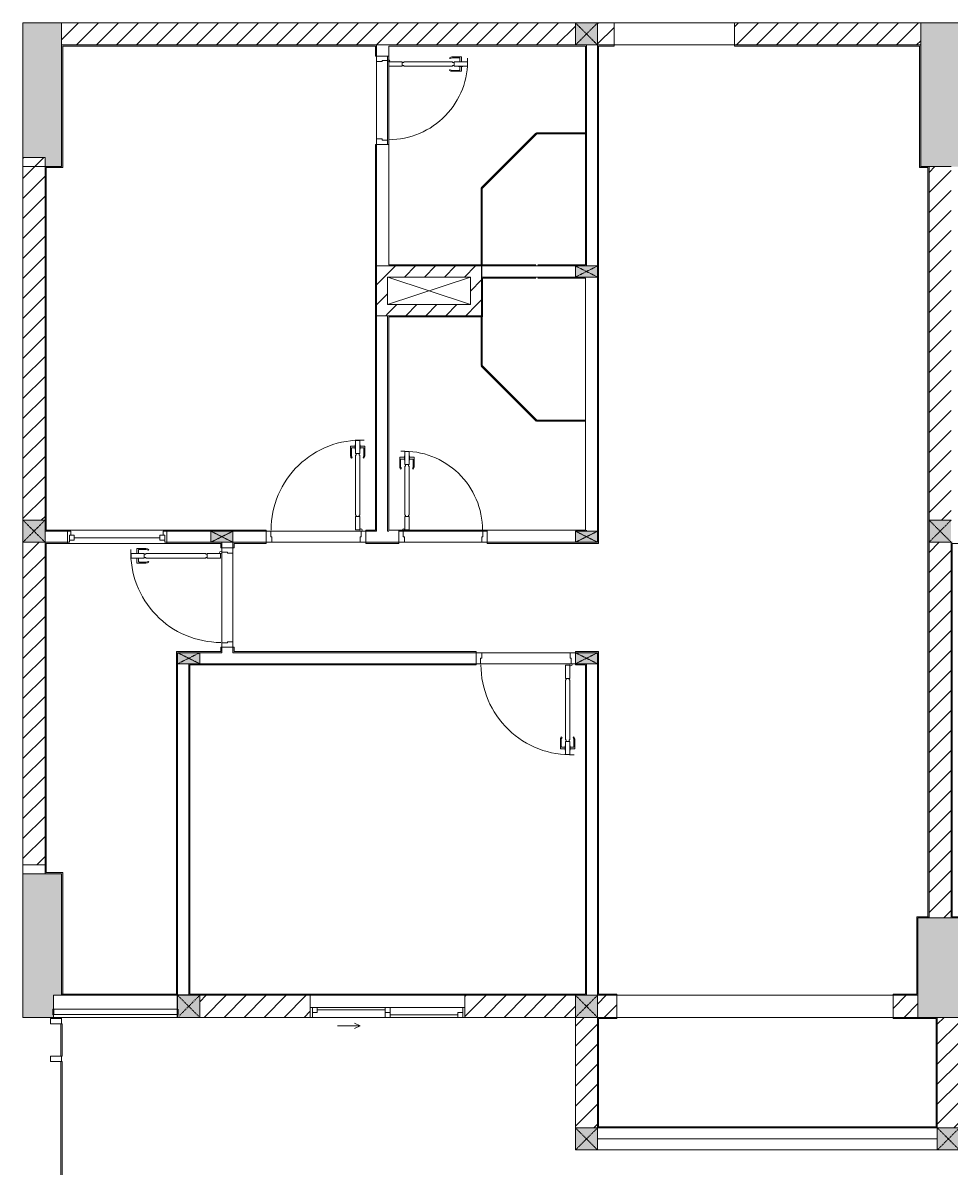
# Model space of a CAD drawing. Header units: millimetres. Extents: x 31444 to 224909, y 392 to 78637.
# Drawn here: x 142007 to 150407, y 23173 to 33537 of the extents above; entities that cross this region are included whole.
import ezdxf

# ---------------------------------------------------------------- set-up
doc = ezdxf.new("R2010")
doc.units = ezdxf.units.MM
doc.linetypes.add('IMPORT-Dash _2_', pattern=[6, 3, -3])
for name, color, linetype, lineweight in [('0-2', 130, 'Continuous', 9), ('A-DETL-GENF-7', 130, 'Continuous', 9), ('A-DOOR-2', 130, 'Continuous', 9), ('A-FLOR-1', 130, 'Continuous', 9), ('A-FLOR-HRAL-5', 130, 'Continuous', 9), ('A-GLAZ-6', 130, 'Continuous', 9), ('A-GLAZ-CURT-4', 130, 'Continuous', 9), ('A-GLAZ-CWMG-1', 130, 'Continuous', 9), ('A-WALL-1', 130, 'Continuous', 9), ('A-WALL-PATT-3', 130, 'Continuous', 9), ('A_1404_dwg-1', 130, 'Continuous', 9), ('I-WALL', 130, 'Continuous', 9), ('I-WALL-1', 130, 'Continuous', 9), ('S-COLS-1', 130, 'Continuous', 9), ('S-COLS-11', 130, 'IMPORT-Dash _2_', 9), ('S-COLS-2', 130, 'Continuous', 9), ('S-COLS-4', 130, 'Continuous', 9), ('S-COLS-HDLN-2', 130, 'IMPORT-Dash _2_', 9)]:
    doc.layers.add(name, color=color, linetype=linetype, lineweight=lineweight)
pattern_1 = [(45, (0, 0), (-90.50967, 90.50967), [])]

# ---------------------------------------------------------------- blocks, each defined once
blk = doc.blocks.new('A_1404_dwg_NCV_TKTC_KET CAU_rvt-1-TKTC_MB HOÀN THIỆN SÀN TẦNG 3-4-4819833-KeyPlan-CH3')
at = {"layer": 'S-COLS-1'}
for points in [[(44803, 32237), (44803, 33537), (44453, 33537), (44453, 32318), (44652, 32318), (44653, 32237), (44663, 32237)], [(52643, 32237), (52928, 32237), (52928, 33537), (52578, 33537), (52578, 32237)], [(44728, 24537), (44723, 24562), (44728, 24737), (44803, 24737), (44803, 25837), (44453, 25837), (44453, 24537), (44723, 24537)], [(52928, 24537), (52923, 24562), (52928, 24737), (52953, 24737), (52953, 25437), (52553, 25437), (52553, 24537), (52923, 24537)]]:
    blk.add_hatch(color=256, dxfattribs=at).paths.add_polyline_path(points)
at = {"layer": 'A-FLOR-1'}
for p, q in [((45854, 24742), (45854, 24737)), ((49653, 23337), (52728, 23337))]:
    blk.add_line(p, q, dxfattribs=at)
at = {"layer": 'A-FLOR-1', "flags": 128}
blk.add_lwpolyline([(44803, 24535), (45854, 24535), (49453, 24535)], dxfattribs=at)
at = {"layer": 'S-COLS-2'}
for p, q in [((52653, 32237), (52853, 32237)), ((52853, 25437), (52653, 25437)), ((52553, 24737), (52553, 24537)), ((52728, 24537), (52928, 24537))]:
    blk.add_line(p, q, dxfattribs=at)
at = {"layer": 'S-COLS-2', "flags": 128}
for points in [[(44803, 33337), (44803, 33537), (44453, 33537), (44453, 32237), (44653, 32237)], [(52928, 33337), (52928, 33537), (52578, 33537), (52578, 33337)], [(44653, 25837), (44453, 25837), (44453, 24537), (44728, 24537)]]:
    blk.add_lwpolyline(points, dxfattribs=at)
blk = doc.blocks.new('A_1404_dwg_DOOR_CW_01 CANH MO-PANEL KINH - DIW_01-900x2200-CỬA GỖ VÂN LAMINATE-553375-TKTC_MB HOÀN THIỆN SÀN TẦNG 3-4-4819841-KeyPlan-CH3')
at = {"layer": 'A-DETL-GENF-7'}
for p, q in [((49615, 40124), (49615, 40203)), ((49658, 40207), (49619, 40207)), ((49623, 40186), (49623, 40124)), ((49658, 40190), (49627, 40190)), ((49702, 40207), (49741, 40207)), ((49702, 40190), (49733, 40190)), ((49737, 40186), (49737, 40124)), ((49745, 40124), (49745, 40203)), ((49623, 40098), (49629, 40103)), ((49736, 40098), (49730, 40103))]:
    blk.add_line(p, q, dxfattribs=at)
at = {"layer": 'A-DETL-GENF-7', "flags": 128}
for points in [[(49658, 40179), (49660, 40179), (49660, 40219), (49658, 40219)], [(49700, 40259), (49660, 40259), (49660, 40139), (49700, 40139)], [(49702, 40179), (49700, 40179), (49700, 40219), (49702, 40219)], [(49666, 39583), (49660, 39583), (49660, 40125), (49666, 40125), (49666, 40139), (49694, 40139), (49694, 40125), (49700, 40125), (49700, 39583), (49694, 39583), (49694, 39569), (49666, 39569)], [(49660, 39569), (49700, 39569), (49700, 39449), (49660, 39449)]]:
    blk.add_lwpolyline(points, close=True, dxfattribs=at)
at = {"layer": 'A-DETL-GENF-7'}
blk.add_circle((49710, 39447), 10, dxfattribs=at)
for centre, radius, start, end in [((49710, 39447), 814, 88, 180), ((49619, 40203), 4, 90, 180), ((49660, 40124), 45, 180, 215), ((49627, 40186), 4, 90, 180), ((49660, 40124), 37, 180, 215), ((49700, 40124), 37, 325, 0), ((49733, 40186), 4, 0, 90), ((49700, 40124), 45, 325, 0), ((49741, 40203), 4, 0, 90)]:
    blk.add_arc(centre, radius, start, end, dxfattribs=at)
at = {"layer": 'A-DOOR-2'}
blk.add_line((49710, 39437), (49685, 39437), dxfattribs=at)
at = {"layer": 'A-DOOR-2', "flags": 128}
for points in [[(48853, 39337), (48853, 39437), (48893, 39437), (48893, 39387), (48903, 39387), (48903, 39337)], [(49703, 39337), (49703, 39387), (49713, 39387), (49713, 39437), (49753, 39437), (49753, 39337)]]:
    blk.add_lwpolyline(points, close=True, dxfattribs=at)
blk = doc.blocks.new('A_1404_dwg_DOOR_CW_01 CANH MO-PANEL KINH - DIG_02-800x2200-CỬA NHÔM KÍNH-V57-TKTC_MB HOÀN THIỆN SÀN TẦNG 3-4-4819848-KeyPlan-CH3')
at = {"layer": 'A-DETL-GENF-7'}
for p, q in [((112414, 58419), (112418, 58413)), ((112440, 58427), (112519, 58427)), ((112502, 58419), (112440, 58419)), ((112506, 58384), (112506, 58415)), ((112523, 58384), (112523, 58423)), ((112414, 58305), (112418, 58312)), ((112502, 58305), (112440, 58305)), ((112440, 58297), (112519, 58297)), ((112506, 58340), (112506, 58309)), ((112523, 58340), (112523, 58301))]:
    blk.add_line(p, q, dxfattribs=at)
at = {"layer": 'A-DETL-GENF-7', "flags": 128}
for points in [[(111985, 58342), (111985, 58382), (111865, 58382), (111865, 58342)], [(111999, 58348), (111999, 58342), (112441, 58342), (112441, 58348), (112455, 58348), (112455, 58376), (112441, 58376), (112441, 58382), (111999, 58382), (111999, 58376), (111985, 58376), (111985, 58348)], [(112575, 58382), (112575, 58342), (112455, 58342), (112455, 58382)], [(112495, 58384), (112495, 58382), (112534, 58382), (112534, 58384)], [(112495, 58340), (112495, 58342), (112534, 58342), (112534, 58340)]]:
    blk.add_lwpolyline(points, close=True, dxfattribs=at)
at = {"layer": 'A-DETL-GENF-7'}
blk.add_circle((111863, 58392), 10, dxfattribs=at)
for centre, radius, start, end in [((111863, 58392), 714, 270, 2), ((112440, 58382), 45, 90, 125), ((112440, 58382), 37, 90, 125), ((112502, 58415), 4, 0, 90), ((112519, 58423), 4, 0, 90), ((112440, 58342), 45, 235, 270), ((112440, 58342), 37, 235, 270), ((112502, 58309), 4, 270, 0), ((112519, 58301), 4, 270, 0)]:
    blk.add_arc(centre, radius, start, end, dxfattribs=at)
at = {"layer": 'A-DOOR-2'}
blk.add_line((111853, 58392), (111853, 58367), dxfattribs=at)
at = {"layer": 'A-DOOR-2', "flags": 128}
for points in [[(111753, 58435), (111753, 58385), (111803, 58385), (111803, 58395), (111853, 58395), (111853, 58435)], [(111753, 57685), (111753, 57635), (111853, 57635), (111853, 57675), (111803, 57675), (111803, 57685)]]:
    blk.add_lwpolyline(points, close=True, dxfattribs=at)
blk = doc.blocks.new('A_1404_dwg_DOOR_CW_01 CANH MO-PANEL KINH - DIW_01-900x2200-CỬA GỖ VÂN LAMINATE-V58-TKTC_MB HOÀN THIỆN SÀN TẦNG 3-4-4819849-KeyPlan-CH3')
at = {"layer": 'A-DETL-GENF-7'}
for p, q in [((109882, 56930), (109882, 56969)), ((109966, 56973), (109886, 56973)), ((109899, 56930), (109899, 56961)), ((109903, 56965), (109966, 56965)), ((109991, 56965), (109987, 56959)), ((109882, 56886), (109882, 56847)), ((109966, 56843), (109886, 56843)), ((109899, 56886), (109899, 56855)), ((109903, 56851), (109966, 56851)), ((109991, 56851), (109987, 56858))]:
    blk.add_line(p, q, dxfattribs=at)
at = {"layer": 'A-DETL-GENF-7', "flags": 128}
for points in [[(109831, 56888), (109831, 56928), (109951, 56928), (109951, 56888)], [(109910, 56930), (109910, 56928), (109871, 56928), (109871, 56930)], [(110507, 56922), (110507, 56928), (109965, 56928), (109965, 56922), (109951, 56922), (109951, 56894), (109965, 56894), (109965, 56888), (110507, 56888), (110507, 56894), (110521, 56894), (110521, 56922)], [(110521, 56928), (110521, 56888), (110641, 56888), (110641, 56928)], [(109910, 56886), (109910, 56888), (109871, 56888), (109871, 56886)]]:
    blk.add_lwpolyline(points, close=True, dxfattribs=at)
at = {"layer": 'A-DETL-GENF-7'}
blk.add_circle((110643, 56878), 10, dxfattribs=at)
for centre, radius, start, end in [((110643, 56878), 814, 90, 182), ((109886, 56969), 4, 90, 180), ((109903, 56961), 4, 90, 180), ((109966, 56928), 45, 55, 90), ((109966, 56928), 37, 55, 90), ((109886, 56847), 4, 180, 270), ((109903, 56855), 4, 180, 270), ((109966, 56888), 37, 270, 305), ((109966, 56888), 45, 270, 305)]:
    blk.add_arc(centre, radius, start, end, dxfattribs=at)
at = {"layer": 'A-DOOR-2'}
blk.add_line((110653, 56878), (110653, 56903), dxfattribs=at)
at = {"layer": 'A-DOOR-2', "flags": 128}
blk.add_lwpolyline([(110753, 57685), (110753, 57735), (110653, 57735), (110653, 57695), (110703, 57695), (110703, 57685)], close=True, dxfattribs=at)
blk.add_lwpolyline([(110753, 56837), (110753, 56885), (110703, 56885), (110703, 56875), (110653, 56875), (110653, 56837)], dxfattribs=at)
blk = doc.blocks.new('A_1404_dwg_M_Fixed - 900 x 1400-901190-TKTC_MB HOÀN THIỆN SÀN TẦNG 3-4-4819850-KeyPlan-CH3')
at = {"layer": 'A-GLAZ-6'}
blk.add_line((111794, 60598), (111794, 61372), dxfattribs=at)
at = {"layer": 'A-GLAZ-6', "flags": 128}
for points in [[(111772, 61416), (111772, 61372), (111816, 61372), (111816, 61416), (111753, 61416), (111753, 61434)], [(111816, 61403), (111853, 61403), (111853, 61435)], [(111753, 60535), (111753, 60554), (111816, 60554), (111816, 60598), (111772, 60598), (111772, 60554)], [(111816, 60567), (111853, 60567), (111853, 60535)]]:
    blk.add_lwpolyline(points, dxfattribs=at)
blk = doc.blocks.new('A_1404_dwg_Railing - 50 x 10mm-901205-TKTC_MB HOÀN THIỆN SÀN TẦNG 3-4-4819861-KeyPlan-CH3')
at = {"layer": 'A-FLOR-HRAL-5', "flags": 128}
blk.add_lwpolyline([(107527, 61567), (107477, 61567), (107477, 61557), (107527, 61557)], close=True, dxfattribs=at)
blk = doc.blocks.new('A_1404_dwg_Railing - 50 x 10mm-901205-TKTC_MB HOÀN THIỆN SÀN TẦNG 3-4-V104-KeyPlan-CH3')
at = {"layer": 'A-FLOR-HRAL-5'}
blk.add_line((62258, 24562), (62258, 24612), dxfattribs=at)
at = {"layer": 'A-FLOR-HRAL-5', "flags": 128}
blk.add_lwpolyline([(62248, 24612), (62248, 24562), (62258, 24562)], dxfattribs=at)
blk = doc.blocks.new('A_1404_dwg_Railing - Railing-1000870-TKTC_MB HOÀN THIỆN SÀN TẦNG 3-4-4819937-KeyPlan-CH3')
at = {"layer": 'A-FLOR-HRAL-5'}
for p, q in [((45848, 24612), (44733, 24612)), ((44733, 24562), (45848, 24562))]:
    blk.add_line(p, q, dxfattribs=at)
at = {"rotation": 90.00000000000641}
blk.add_blockref('A_1404_dwg_Railing - 50 x 10mm-901205-TKTC_MB HOÀN THIỆN SÀN TẦNG 3-4-4819861-KeyPlan-CH3', (106290, -82916), dxfattribs=at)
blk.add_blockref('A_1404_dwg_Railing - 50 x 10mm-901205-TKTC_MB HOÀN THIỆN SÀN TẦNG 3-4-V104-KeyPlan-CH3', (-16400, 0))
blk = doc.blocks.new('A_1404_dwg_System Panel - Glazed-647900-TKTC_MB HOÀN THIỆN SÀN TẦNG 3-4-4819871-KeyPlan-CH3')
at = {"layer": 'A-GLAZ-CURT-4'}
blk.add_hatch(color=256, dxfattribs=at).paths.add_polyline_path([(65500, 32532), (65943, 32532), (65943, 32542), (65500, 32537)])
blk.add_line((65943, 32542), (65500, 32542), dxfattribs=at)
at = {"layer": 'A-GLAZ-CURT-4', "flags": 128}
blk.add_lwpolyline([(65502, 32532), (65943, 32532), (65943, 32542)], dxfattribs=at)
blk = doc.blocks.new('A_1404_dwg_System Panel - Glazed-579379-TKTC_MB HOÀN THIỆN SÀN TẦNG 3-4-4819872-KeyPlan-CH3')
at = {"layer": 'A-GLAZ-CURT-4'}
blk.add_hatch(color=256, dxfattribs=at).paths.add_polyline_path([(65008, 32038), (65500, 32537), (65496, 32540), (65004, 32041)])
blk.add_line((65496, 32540), (65001, 32045), dxfattribs=at)
at = {"layer": 'A-GLAZ-CURT-4', "flags": 128}
blk.add_lwpolyline([(65009, 32039), (65504, 32533), (65496, 32540)], dxfattribs=at)
blk = doc.blocks.new('A_1404_dwg_System Panel - Glazed-703244-TKTC_MB HOÀN THIỆN SÀN TẦNG 3-4-4819930-KeyPlan-CH3')
at = {"layer": 'A-GLAZ-CURT-4'}
blk.add_hatch(color=256, dxfattribs=at).paths.add_polyline_path([(73301, 37033), (73306, 37033), (73303, 37727), (73296, 37727), (73297, 37036)])
at = {"layer": 'A-GLAZ-CURT-4', "flags": 128}
blk.add_lwpolyline([(73306, 37033), (73306, 37727), (73296, 37727), (73296, 37033)], close=True, dxfattribs=at)
blk = doc.blocks.new('A_1404_dwg_System Panel - Glazed-901200-TKTC_MB HOÀN THIỆN SÀN TẦNG 3-4-4819874-KeyPlan-CH3')
at = {"layer": 'A-GLAZ-CURT-4'}
blk.add_hatch(color=256, dxfattribs=at).paths.add_polyline_path([(65502, 29932), (65943, 29932), (65943, 29942), (65502, 29937), (65502, 29933)])
blk.add_line((65943, 29942), (65504, 29942), dxfattribs=at)
at = {"layer": 'A-GLAZ-CURT-4', "flags": 128}
blk.add_lwpolyline([(65502, 29932), (65943, 29932), (65943, 29942)], dxfattribs=at)
blk = doc.blocks.new('A_1404_dwg_System Panel - Glazed-579637-TKTC_MB HOÀN THIỆN SÀN TẦNG 3-4-4819875-KeyPlan-CH3')
at = {"layer": 'A-GLAZ-CURT-4'}
blk.add_hatch(color=256, dxfattribs=at).paths.add_polyline_path([(65499, 29933), (65502, 29944), (65004, 30435), (65003, 30429), (65009, 30423)])
blk.add_line((65506, 29940), (65009, 30437), dxfattribs=at)
at = {"layer": 'A-GLAZ-CURT-4', "flags": 128}
blk.add_lwpolyline([(65001, 30431), (65499, 29933), (65506, 29940)], dxfattribs=at)
blk = doc.blocks.new('A_1404_dwg_System Panel - Glazed-1013752-TKTC_MB HOÀN THIỆN SÀN TẦNG 3-4-4819931-KeyPlan-CH3')
at = {"layer": 'A-GLAZ-CURT-4'}
blk.add_hatch(color=256, dxfattribs=at).paths.add_polyline_path([(73306, 38192), (73301, 38639), (73296, 38636), (73296, 38192), (73304, 38192)])
at = {"layer": 'A-GLAZ-CURT-4', "flags": 128}
blk.add_lwpolyline([(73296, 38639), (73296, 38192), (73306, 38192), (73306, 38639)], close=True, dxfattribs=at)
blk = doc.blocks.new('A_1404_dwg_G1_SOF - BO TRU - 100x200-745959-TKTC_MB HOÀN THIỆN SÀN TẦNG 3-4-4819847-KeyPlan-CH3')
at = {"layer": 'S-COLS-1'}
blk.add_hatch(color=256, dxfattribs=at).paths.add_polyline_path([(111053, 40037), (111053, 40237), (110953, 40237), (110953, 40037)])
at = {"layer": 'S-COLS-1', "flags": 128}
blk.add_lwpolyline([(110953, 40037), (111053, 40037), (111053, 40237), (110953, 40237)], close=True, dxfattribs=at)
at = {"layer": 'S-COLS-HDLN-2'}
for p, q in [((110953, 40037), (111053, 40237)), ((111053, 40037), (110953, 40237))]:
    blk.add_line(p, q, dxfattribs=at)
blk = doc.blocks.new('A_1404_dwg_DOOR_CW_01 CANH MO-PANEL KINH - DIG_01-900x2200-CỬA NHÔM KÍNH-901215-TKTC_MB HOÀN THIỆN SÀN TẦNG 3-4-4819898-KeyPlan-CH3')
at = {"layer": 'A-DETL-GENF-7'}
for p, q in [((37865, 52424), (37865, 52503)), ((37908, 52507), (37869, 52507)), ((37873, 52486), (37873, 52424)), ((37908, 52490), (37877, 52490)), ((37952, 52507), (37991, 52507)), ((37952, 52490), (37983, 52490)), ((37987, 52486), (37987, 52424)), ((37995, 52424), (37995, 52503)), ((37873, 52398), (37879, 52403)), ((37986, 52398), (37980, 52403))]:
    blk.add_line(p, q, dxfattribs=at)
at = {"layer": 'A-DETL-GENF-7', "flags": 128}
for points in [[(37950, 52559), (37910, 52559), (37910, 52439), (37950, 52439)], [(37908, 52479), (37910, 52479), (37910, 52519), (37908, 52519)], [(37952, 52479), (37950, 52479), (37950, 52519), (37952, 52519)], [(37916, 51883), (37910, 51883), (37910, 52425), (37916, 52425), (37916, 52439), (37944, 52439), (37944, 52425), (37950, 52425), (37950, 51883), (37944, 51883), (37944, 51869), (37916, 51869)], [(37910, 51869), (37950, 51869), (37950, 51749), (37910, 51749)]]:
    blk.add_lwpolyline(points, close=True, dxfattribs=at)
at = {"layer": 'A-DETL-GENF-7'}
blk.add_circle((37960, 51747), 10, dxfattribs=at)
for centre, radius, start, end in [((37960, 51747), 814, 88, 180), ((37869, 52503), 4, 90, 180), ((37877, 52486), 4, 90, 180), ((37983, 52486), 4, 0, 90), ((37991, 52503), 4, 0, 90), ((37910, 52424), 45, 180, 215), ((37910, 52424), 37, 180, 215), ((37950, 52424), 37, 325, 0), ((37950, 52424), 45, 325, 0)]:
    blk.add_arc(centre, radius, start, end, dxfattribs=at)
at = {"layer": 'A-DOOR-2'}
blk.add_line((37960, 51737), (37935, 51737), dxfattribs=at)
at = {"layer": 'A-DOOR-2', "flags": 128}
for points in [[(37103, 51637), (37103, 51737), (37143, 51737), (37143, 51687), (37153, 51687), (37153, 51637)], [(37953, 51637), (37953, 51687), (37963, 51687), (37963, 51737), (38003, 51737), (38003, 51637)]]:
    blk.add_lwpolyline(points, close=True, dxfattribs=at)
blk = doc.blocks.new('A_1404_dwg_NCV_TKTC_TANG 3 - 4_rvt-1-TKTC_MB HOÀN THIỆN SÀN TẦNG 3-4-4819943-KeyPlan-CH3')
at = {"layer": 'A-WALL-PATT-3'}
for points in [[(47643, 33327), (47643, 33337), (44803, 33337), (44803, 33327), (45273, 33327)], [(44803, 32227), (44813, 32227), (44813, 33327), (44803, 33327), (44803, 32237)], [(49653, 28827), (49663, 28827), (49663, 33327), (49653, 33327), (49653, 28837)], [(52578, 32237), (52578, 33327), (52568, 33327), (52568, 32237)], [(44653, 28937), (44663, 28937), (44663, 32237), (44653, 32237), (44653, 28947)], [(44803, 32227), (44803, 32237), (44663, 32237), (44663, 32227)], [(52568, 32227), (52643, 32227), (52643, 32237), (52568, 32237)], [(52643, 25447), (52653, 25447), (52653, 32237), (52643, 32237), (52643, 28837)], [(44653, 25837), (44663, 25837), (44663, 28837), (44653, 28837), (44653, 25847)], [(45843, 24747), (45853, 24747), (45853, 27847), (45843, 27847), (45843, 25215)], [(46053, 27837), (46243, 27837), (46243, 27847), (45853, 27847), (45853, 27837)], [(49653, 24737), (49663, 24737), (49663, 27837), (49653, 27837), (49653, 24747)], [(45953, 24737), (45963, 24737), (45963, 27737), (45953, 27737), (45953, 24747)], [(49543, 24747), (49553, 24747), (49553, 27737), (49543, 27737), (49543, 25215)], [(44803, 25837), (44813, 25837), (44813, 25847), (44663, 25847), (44663, 25837), (44728, 25837)], [(44813, 24747), (44813, 25837), (44803, 25837), (44803, 24747)], [(52553, 24747), (52547, 25447), (52543, 25447), (52543, 24747)], [(52643, 25437), (52653, 25437), (52653, 25447), (52553, 25447), (52553, 25437)], [(49653, 23537), (49663, 23537), (49663, 24537), (49653, 24537), (49653, 24527)], [(52728, 23537), (52728, 24527), (52718, 24527), (52718, 23537)]]:
    blk.add_hatch(color=256, dxfattribs=at).paths.add_polyline_path(points)
h = blk.add_hatch(color=256, dxfattribs=at)
h.paths.add_polyline_path([(47643, 28937), (47653, 28937), (47653, 32437), (47643, 32437), (47643, 28947)])
h.paths.add_polyline_path([(47643, 33237), (47653, 33237), (47653, 33337), (47643, 33337), (47643, 33296)])
h = blk.add_hatch(color=256, dxfattribs=at)
h.paths.add_polyline_path([(52568, 33327), (52578, 33327), (52578, 33337), (50893, 33337), (50893, 33327), (51137, 33327)])
h.paths.add_polyline_path([(49653, 33327), (49803, 33327), (49803, 33337), (49653, 33337)])
h = blk.add_hatch(color=256, dxfattribs=at)
h.paths.add_polyline_path([(47643, 28937), (47643, 28947), (47555, 28947), (47555, 28937)])
h.paths.add_polyline_path([(46153, 28937), (46655, 28937), (46655, 28947), (45755, 28947), (45755, 28937)])
h.paths.add_polyline_path([(44663, 28937), (44855, 28937), (44855, 28947), (44663, 28947)])
h = blk.add_hatch(color=256, dxfattribs=at)
h.paths.add_polyline_path([(45755, 28827), (46253, 28827), (46253, 28837), (45755, 28837)])
h.paths.add_polyline_path([(44855, 28827), (44855, 28837), (44663, 28837), (44663, 28827)])
h = blk.add_hatch(color=256, dxfattribs=at)
h.paths.add_polyline_path([(46243, 27837), (46253, 27837), (46253, 27887), (46243, 27887), (46243, 27847)])
h.paths.add_polyline_path([(46253, 28787), (46253, 28827), (46243, 28823), (46243, 28787)])
h = blk.add_hatch(color=256, dxfattribs=at)
h.paths.add_polyline_path([(49653, 28827), (49653, 28837), (48654, 28837), (48654, 28827), (49453, 28827)])
h.paths.add_polyline_path([(46655, 28827), (46655, 28837), (46353, 28837), (46353, 28827), (46363, 28827)])
h.paths.add_polyline_path([(47555, 28827), (47854, 28827), (47854, 28837), (47555, 28837)])
h = blk.add_hatch(color=256, dxfattribs=at)
h.paths.add_polyline_path([(46353, 27847), (46363, 27847), (46363, 27887), (46353, 27887)])
h.paths.add_polyline_path([(46353, 28787), (46363, 28787), (46363, 28827), (46353, 28827)])
h = blk.add_hatch(color=256, dxfattribs=at)
h.paths.add_polyline_path([(49663, 27837), (49663, 27847), (49454, 27847), (49454, 27837), (49653, 27837)])
h.paths.add_polyline_path([(46353, 27837), (48554, 27837), (48554, 27847), (46353, 27847)])
h = blk.add_hatch(color=256, dxfattribs=at)
h.paths.add_polyline_path([(48554, 27727), (48554, 27737), (45963, 27737), (45963, 27727), (47854, 27727)])
h.paths.add_polyline_path([(49454, 27727), (49543, 27727), (49543, 27737), (49454, 27737)])
h = blk.add_hatch(color=256, dxfattribs=at)
h.paths.add_polyline_path([(49453, 24737), (49553, 24737), (49553, 24747), (48453, 24747), (48453, 24737)])
h.paths.add_polyline_path([(47053, 24737), (47053, 24747), (45963, 24747), (45963, 24737), (46053, 24737)])
h = blk.add_hatch(color=256, dxfattribs=at)
h.paths.add_polyline_path([(52553, 24737), (52553, 24747), (52328, 24747), (52328, 24737), (52543, 24737)])
h.paths.add_polyline_path([(49828, 24737), (49828, 24747), (49663, 24747), (49663, 24737)])
h = blk.add_hatch(color=256, dxfattribs=at)
h.paths.add_polyline_path([(52718, 24527), (52728, 24527), (52728, 24537), (52328, 24537), (52328, 24527), (52553, 24527)])
h.paths.add_polyline_path([(49828, 24527), (49828, 24537), (49663, 24537), (49663, 24527)])
at = {"layer": 'A-FLOR-1'}
for p, q in [((47753, 32477), (47753, 33197)), ((48614, 28937), (47894, 28937)), ((46253, 28747), (46253, 27927)), ((49828, 24737), (52328, 24737))]:
    blk.add_line(p, q, dxfattribs=at)
at = {"layer": 'A-FLOR-1', "flags": 128}
blk.add_lwpolyline([(50893, 33337), (50893, 33537), (49803, 33537), (49803, 33337), (50893, 33337), (49803, 33337)], dxfattribs=at)
for points in [[(47653, 32487), (47653, 33187)], [(46695, 28937), (47515, 28937)], [(47505, 28837), (46705, 28837)], [(48604, 28837), (47904, 28837)], [(46353, 28737), (46353, 27937)], [(48604, 27837), (49404, 27837)], [(49414, 27737), (48594, 27737)], [(49828, 24537), (52328, 24537), (52328, 24737), (49828, 24737)]]:
    blk.add_lwpolyline(points, close=True, dxfattribs=at)
at = {"layer": 'A-WALL-1'}
for p, q in [((47753, 33337), (47653, 33337)), ((47653, 33337), (47653, 33237)), ((47653, 33237), (47753, 33237)), ((47653, 32487), (47653, 33187)), ((47753, 32437), (47653, 32437)), ((47653, 32437), (47653, 31337)), ((47653, 31337), (47753, 31337)), ((49653, 28937), (49653, 31237)), ((44653, 28937), (44653, 28837)), ((44663, 28937), (44653, 28937)), ((44855, 28937), (44663, 28937)), ((44855, 28837), (44855, 28937)), ((45755, 28937), (45755, 28837)), ((46153, 28937), (45755, 28937)), ((46655, 28937), (46353, 28937)), ((46655, 28837), (46655, 28937)), ((46695, 28937), (47515, 28937)), ((47555, 28937), (47555, 28837)), ((47643, 28937), (47555, 28937)), ((47854, 28837), (47854, 28937)), ((48654, 28937), (48654, 28837)), ((49553, 28947), (49553, 28937)), ((44653, 28837), (44663, 28837)), ((44663, 28837), (44855, 28837)), ((45755, 28837), (46153, 28837)), ((46253, 28837), (46253, 28827)), ((46253, 28827), (46253, 28787)), ((46353, 28827), (46353, 28837)), ((46353, 28837), (46655, 28837)), ((46353, 28787), (46353, 28827)), ((47505, 28837), (46705, 28837)), ((47555, 28837), (47854, 28837)), ((48604, 28837), (47904, 28837)), ((48654, 28837), (49453, 28837)), ((46253, 28787), (46353, 28787)), ((46253, 27927), (46253, 28747)), ((46353, 28737), (46353, 27937)), ((46353, 27887), (46253, 27887)), ((46253, 27887), (46253, 27837)), ((46353, 27847), (46353, 27887)), ((46253, 27837), (46053, 27837)), ((46353, 27837), (46353, 27847)), ((48554, 27837), (46353, 27837)), ((48554, 27737), (48554, 27837)), ((48604, 27837), (49404, 27837)), ((46053, 27737), (48554, 27737)), ((49414, 27737), (48594, 27737)), ((49553, 27737), (49553, 24737)), ((49653, 24737), (49653, 27737)), ((49553, 24737), (49653, 24737))]:
    blk.add_line(p, q, dxfattribs=at)
at = {"layer": 'A-WALL-1', "flags": 128}
for points in [[(49653, 31337), (49653, 33337), (49553, 33337), (49553, 31337)], [(49453, 31337), (48605, 31337), (48605, 31237), (49453, 31237)], [(47763, 28937), (47753, 28937), (47753, 30887), (47653, 30887), (47653, 28937), (47643, 28937)], [(45853, 27737), (45853, 24742), (45953, 24742), (45953, 27737)], [(44728, 24612), (44728, 24737), (45848, 24737), (45848, 24612)], [(45848, 24562), (45848, 24537), (44728, 24537), (44728, 24562)]]:
    blk.add_lwpolyline(points, dxfattribs=at)
at = {"layer": 'I-WALL'}
for p, q in [((47653, 33237), (47653, 33337)), ((47763, 33237), (47763, 32437)), ((47653, 31337), (47653, 32437)), ((44663, 28937), (44855, 28937)), ((44855, 28947), (45755, 28947)), ((45755, 28937), (46153, 28937)), ((46353, 28937), (46655, 28937)), ((47555, 28937), (47643, 28937)), ((47854, 28947), (48654, 28947)), ((44855, 28837), (44663, 28837)), ((45755, 28827), (44855, 28827)), ((46153, 28837), (45755, 28837)), ((46253, 28787), (46253, 28827)), ((46655, 28837), (46353, 28837)), ((46353, 28827), (46353, 28787)), ((47854, 28837), (47555, 28837)), ((49453, 28837), (48654, 28837)), ((46253, 27837), (46253, 27887)), ((46353, 27887), (46353, 27847)), ((46353, 27837), (48554, 27837)), ((48554, 27737), (46053, 27737)), ((44803, 24747), (44803, 24737)), ((44813, 24747), (45843, 24747)), ((47053, 24747), (48453, 24747)), ((48453, 24737), (47053, 24737)), ((49663, 23547), (52718, 23547)), ((52718, 23537), (49663, 23537))]:
    blk.add_line(p, q, dxfattribs=at)
at = {"layer": 'I-WALL', "flags": 128}
blk.add_lwpolyline([(45853, 24742), (45853, 24737), (45848, 24737)], dxfattribs=at)
at = {"layer": 'I-WALL-1'}
for p, q in [((49553, 33337), (49453, 33337)), ((49543, 32542), (49543, 32532)), ((49653, 31237), (49653, 28937)), ((48599, 30877), (48609, 30877)), ((49543, 29942), (49543, 29932)), ((44653, 29037), (44653, 28937)), ((52653, 28837), (52653, 29037)), ((44653, 28937), (44663, 28937)), ((49553, 28937), (49553, 28947)), ((46253, 28827), (46253, 28837)), ((46353, 28837), (46353, 28827)), ((46353, 27847), (46353, 27837)), ((45953, 27737), (45953, 24737)), ((49453, 24737), (49553, 24737))]:
    blk.add_line(p, q, dxfattribs=at)
at = {"layer": 'I-WALL-1', "flags": 128}
for points in [[(47653, 33337), (47643, 33337), (44803, 33337), (44803, 33327), (44803, 32237), (44663, 32237), (44653, 32237), (44653, 29037)], [(44855, 28937), (44855, 28947), (44663, 28947), (44663, 32227), (44803, 32227), (44813, 32227), (44813, 33327), (47643, 33327), (47643, 33237), (47653, 33237)], [(49453, 33337), (47763, 33337), (47753, 33337)], [(47753, 33237), (47763, 33237), (47763, 33327), (49543, 33327), (49543, 32542)], [(48654, 28837), (48654, 28827), (49653, 28827), (49663, 28827), (49663, 33327), (49803, 33327), (49803, 33337), (49653, 33337)], [(49553, 31337), (49553, 31347), (49553, 33327), (49553, 33337)], [(49653, 33337), (49653, 33327), (49653, 31337)], [(52653, 29037), (52653, 32237), (52643, 32237), (52578, 32237), (52578, 33327), (52578, 33337), (50893, 33337), (50893, 33327), (52568, 33327), (52568, 32237)], [(49543, 32532), (49543, 31347), (49112, 31347)], [(47653, 32437), (47643, 32437), (47643, 28947), (47555, 28947), (47555, 28937)], [(49096, 31347), (47763, 31347), (47763, 32437), (47753, 32437)], [(52568, 32237), (52568, 32227), (52643, 32227), (52643, 25447), (52553, 25447), (52543, 25447), (52543, 24747), (52328, 24747), (52328, 24737), (52553, 24737), (52553, 24747), (52553, 25437), (52653, 25437), (52653, 25447), (52653, 28837)], [(47643, 28937), (47653, 28937), (47653, 31337)], [(47753, 31337), (47763, 31337), (49453, 31337)], [(49453, 31237), (48603, 31237), (48603, 31227), (48603, 30887), (47763, 30887), (47753, 30887), (47753, 28937), (47763, 28937)], [(48613, 30877), (48613, 30887), (48613, 31227), (49096, 31227)], [(49112, 31227), (49543, 31227), (49543, 29942)], [(47854, 28937), (47854, 28947), (47763, 28947), (47763, 30877), (48599, 30877)], [(49543, 29932), (49543, 28947), (48654, 28947), (48654, 28937)], [(46655, 28937), (46655, 28947), (45755, 28947), (45755, 28937)], [(44663, 28837), (44653, 28837), (44653, 25837), (44663, 25837), (44803, 25837), (44803, 24747), (44813, 24747), (44813, 25837), (44813, 25847), (44663, 25847), (44663, 28827), (44855, 28827), (44855, 28837)], [(45755, 28837), (45755, 28827), (46243, 28827), (46243, 28787), (46253, 28787)], [(46353, 28787), (46363, 28787), (46363, 28827), (46655, 28827), (46655, 28837)], [(47555, 28837), (47555, 28827), (47854, 28827), (47854, 28837)], [(52863, 28837), (52853, 28837), (52853, 25437), (52863, 25437), (52953, 25437), (52953, 24747), (52963, 24747), (52963, 25437), (52963, 25447), (52863, 25447), (52863, 28827), (53055, 28827), (53055, 28837)], [(46253, 27887), (46243, 27887), (46243, 27847), (45853, 27847), (45843, 27847), (45843, 24747), (45853, 24747), (45853, 27737)], [(48554, 27837), (48554, 27847), (46363, 27847), (46363, 27887), (46353, 27887)], [(46053, 27837), (46243, 27837), (46253, 27837)], [(49653, 27737), (49653, 24737), (49663, 24737), (49828, 24737), (49828, 24747), (49663, 24747), (49663, 27837), (49663, 27847), (49454, 27847), (49454, 27837)], [(46053, 24737), (47053, 24737), (47053, 24747), (45963, 24747), (45963, 27727), (48554, 27727), (48554, 27737)], [(49454, 27737), (49454, 27727), (49543, 27727), (49543, 24747), (48453, 24747), (48453, 24737), (49453, 24737)], [(49553, 24737), (49553, 24747), (49553, 27737)], [(45953, 24737), (45963, 24737), (46053, 24737)]]:
    blk.add_lwpolyline(points, dxfattribs=at)
for points in [[(49663, 24537), (49653, 24537), (49653, 23537), (49663, 23537), (49663, 24527), (49828, 24527), (49828, 24537)], [(52728, 23537), (52728, 24527), (52728, 24537), (52328, 24537), (52328, 24527), (52718, 24527), (52718, 23537)]]:
    blk.add_lwpolyline(points, close=True, dxfattribs=at)
for name, p in [('A_1404_dwg_DOOR_CW_01 CANH MO-PANEL KINH - DIG_02-800x2200-CỬA NHÔM KÍNH-V57-TKTC_MB HOÀN THIỆN SÀN TẦNG 3-4-4819848-KeyPlan-CH3', (-64100, -25198)), ('A_1404_dwg_System Panel - Glazed-579379-TKTC_MB HOÀN THIỆN SÀN TẦNG 3-4-4819872-KeyPlan-CH3', (-16400, 0)), ('A_1404_dwg_System Panel - Glazed-647900-TKTC_MB HOÀN THIỆN SÀN TẦNG 3-4-4819871-KeyPlan-CH3', (-16400, 0)), ('A_1404_dwg_System Panel - Glazed-579637-TKTC_MB HOÀN THIỆN SÀN TẦNG 3-4-4819875-KeyPlan-CH3', (-16400, 0)), ('A_1404_dwg_System Panel - Glazed-901200-TKTC_MB HOÀN THIỆN SÀN TẦNG 3-4-4819874-KeyPlan-CH3', (-16400, 0)), ('A_1404_dwg_DOOR_CW_01 CANH MO-PANEL KINH - DIW_01-900x2200-CỬA GỖ VÂN LAMINATE-553375-TKTC_MB HOÀN THIỆN SÀN TẦNG 3-4-4819841-KeyPlan-CH3', (-2198, -10500)), ('A_1404_dwg_Railing - Railing-1000870-TKTC_MB HOÀN THIỆN SÀN TẦNG 3-4-4819937-KeyPlan-CH3', (0, 0))]:
    blk.add_blockref(name, p)
for name, p, rotation in [('A_1404_dwg_System Panel - Glazed-703244-TKTC_MB HOÀN THIỆN SÀN TẦNG 3-4-4819930-KeyPlan-CH3', (121905, 69074), 180), ('A_1404_dwg_G1_SOF - BO TRU - 100x200-745959-TKTC_MB HOÀN THIỆN SÀN TẦNG 3-4-4819847-KeyPlan-CH3', (9416, 142290), 270), ('A_1404_dwg_System Panel - Glazed-1013752-TKTC_MB HOÀN THIỆN SÀN TẦNG 3-4-4819931-KeyPlan-CH3', (121905, 69074), 180), ('A_1404_dwg_DOOR_CW_01 CANH MO-PANEL KINH - DIG_02-800x2200-CỬA NHÔM KÍNH-V57-TKTC_MB HOÀN THIỆN SÀN TẦNG 3-4-4819848-KeyPlan-CH3', (106290, -82916), 90.00000000000001), ('A_1404_dwg_M_Fixed - 900 x 1400-901190-TKTC_MB HOÀN THIỆN SÀN TẦNG 3-4-4819850-KeyPlan-CH3', (106290, -82916), 90), ('A_1404_dwg_G1_SOF - BO TRU - 100x200-745959-TKTC_MB HOÀN THIỆN SÀN TẦNG 3-4-4819847-KeyPlan-CH3', (6116, 139890), 270), ('A_1404_dwg_G1_SOF - BO TRU - 100x200-745959-TKTC_MB HOÀN THIỆN SÀN TẦNG 3-4-4819847-KeyPlan-CH3', (9416, 139890), 270), ('A_1404_dwg_DOOR_CW_01 CANH MO-PANEL KINH - DIG_01-900x2200-CỬA NHÔM KÍNH-901215-TKTC_MB HOÀN THIỆN SÀN TẦNG 3-4-4819898-KeyPlan-CH3', (97990, -9216), 90), ('A_1404_dwg_G1_SOF - BO TRU - 100x200-745959-TKTC_MB HOÀN THIỆN SÀN TẦNG 3-4-4819847-KeyPlan-CH3', (5816, 138790), 270), ('A_1404_dwg_DOOR_CW_01 CANH MO-PANEL KINH - DIW_01-900x2200-CỬA GỖ VÂN LAMINATE-V58-TKTC_MB HOÀN THIỆN SÀN TẦNG 3-4-4819849-KeyPlan-CH3', (106290, -82916), 90), ('A_1404_dwg_G1_SOF - BO TRU - 100x200-745959-TKTC_MB HOÀN THIỆN SÀN TẦNG 3-4-4819847-KeyPlan-CH3', (9416, 138790), 270)]:
    blk.add_blockref(name, p, dxfattribs=dict(rotation=rotation))
blk = doc.blocks.new('A_1404_dwg_1_FAMILY RVT - W01-WxH 1400x1400xmm-389822-TKTC_MB HOÀN THIỆN SÀN TẦNG 3-4-4819949-KeyPlan-CH3')
at = {"layer": 'A-GLAZ-6'}
for p, q in [((50001, 78313), (50204, 78313)), ((49052, 78237), (49052, 78037)), ((49072, 78237), (49072, 78148)), ((49116, 78215), (49730, 78215)), ((49730, 78237), (49775, 78237)), ((49775, 78192), (49730, 78192)), ((49775, 78170), (50389, 78170)), ((50433, 78237), (50433, 78148))]:
    blk.add_line(p, q, dxfattribs=at)
at = {"layer": 'A-GLAZ-6', "flags": 128}
for points in [[(50052, 78339), (50001, 78313), (50052, 78288)], [(50452, 78037), (50452, 78237), (49052, 78237), (49116, 78237)], [(49052, 78148), (49072, 78148), (49730, 78148), (49775, 78148), (50389, 78148), (50452, 78148)], [(49730, 78148), (49730, 78237), (49116, 78237), (49116, 78192), (49072, 78192)], [(49775, 78148), (49775, 78237), (50433, 78237), (50452, 78237)], [(50433, 78192), (50389, 78192), (50389, 78148)]]:
    blk.add_lwpolyline(points, dxfattribs=at)
blk = doc.blocks.new('A_1404_dwg_System Panel - Glazed-1286806-TKTC_MB HOÀN THIỆN SÀN TẦNG 3-4-4819969-KeyPlan-CH3')
at = {"layer": 'A-GLAZ-CURT-4', "flags": 128}
blk.add_lwpolyline([(44809, 21787), (44809, 22937), (44797, 22937), (44797, 21787)], close=True, dxfattribs=at)
blk = doc.blocks.new('A_1404_dwg_System Panel - Glazed-4730598-TKTC_MB HOÀN THIỆN SÀN TẦNG 3-4-4819970-KeyPlan-CH3')
at = {"layer": 'A-GLAZ-CURT-4', "flags": 128}
blk.add_lwpolyline([(44809, 24187), (44809, 24477), (44797, 24477), (44797, 24187)], close=True, dxfattribs=at)
blk = doc.blocks.new('A_1404_dwg_Rectangular Mullion - 50 x 100mm-1286808-TKTC_MB HOÀN THIỆN SÀN TẦNG 3-4-4819971-KeyPlan-CH3')
at = {"layer": 'A-GLAZ-CWMG-1', "flags": 128}
blk.add_lwpolyline([(44803, 24477), (44803, 24527), (44703, 24527), (44703, 24477)], close=True, dxfattribs=at)
blk = doc.blocks.new('A_1404_dwg_Rectangular Mullion - 50 x 100mm-1286804-TKTC_MB HOÀN THIỆN SÀN TẦNG 3-4-4819972-KeyPlan-CH3')
at = {"layer": 'A-GLAZ-CWMG-1', "flags": 128}
blk.add_lwpolyline([(44803, 21737), (44803, 21787), (44703, 21787), (44703, 21737)], close=True, dxfattribs=at)
blk = doc.blocks.new('A_1404_dwg_G1_SOF - BO TRU - 200x200-V15-TKTC_MB HOÀN THIỆN SÀN TẦNG 3-4-4819994-KeyPlan-CH3')
at = {"layer": 'S-COLS-11'}
blk.add_hatch(color=256, dxfattribs=at).paths.add_polyline_path([(45963, 24537), (46053, 24537), (46053, 24737), (45853, 24737), (45858, 24537), (45953, 24537)])
at = {"layer": 'S-COLS-4', "flags": 128}
for points in [[(45953, 24737), (45853, 24737), (45853, 24612)], [(45853, 24562), (45853, 24537), (46053, 24537), (46053, 24737)]]:
    blk.add_lwpolyline(points, dxfattribs=at)
at = {"layer": 'S-COLS-HDLN-2'}
for p, q in [((46053, 24737), (45853, 24537)), ((45853, 24737), (46053, 24537))]:
    blk.add_line(p, q, dxfattribs=at)
blk = doc.blocks.new('A_1404_dwg_G1_SOF - BO TRU - 200x200-3054293-TKTC_MB HOÀN THIỆN SÀN TẦNG 3-4-4819986-KeyPlan-CH3')
at = {"layer": 'S-COLS-11'}
blk.add_hatch(color=256, dxfattribs=at).paths.add_polyline_path([(42053, 71512), (42052, 71712), (41853, 71712), (41853, 71512), (42052, 71512)])
at = {"layer": 'S-COLS-4', "flags": 128}
blk.add_lwpolyline([(42053, 71712), (41853, 71712), (41853, 71512), (42053, 71512)], close=True, dxfattribs=at)
at = {"layer": 'S-COLS-HDLN-2'}
for p, q in [((42053, 71712), (41853, 71512)), ((41853, 71712), (42053, 71512))]:
    blk.add_line(p, q, dxfattribs=at)
blk = doc.blocks.new('A_1404_dwg_G1_SOF - BO TRU - 200x200-V30-TKTC_MB HOÀN THIỆN SÀN TẦNG 3-4-4820009-KeyPlan-CH3')
at = {"layer": 'S-COLS-11'}
blk.add_hatch(color=256, dxfattribs=at).paths.add_polyline_path([(66053, 33337), (66053, 33337), (66053, 33537), (65853, 33537), (65853, 33337)])
at = {"layer": 'S-COLS-4'}
blk.add_line((65953, 33337), (66053, 33337), dxfattribs=at)
at = {"layer": 'S-COLS-4', "flags": 128}
blk.add_lwpolyline([(66053, 33337), (66053, 33537), (65853, 33537), (65853, 33337)], dxfattribs=at)
at = {"layer": 'S-COLS-HDLN-2'}
for p, q in [((66053, 33537), (65853, 33337)), ((65853, 33537), (66053, 33337))]:
    blk.add_line(p, q, dxfattribs=at)
blk = doc.blocks.new('A_1404_dwg_G1_SOF - BO TRU - 200x200-V8-TKTC_MB HOÀN THIỆN SÀN TẦNG 3-4-4819987-KeyPlan-CH3')
at = {"layer": 'S-COLS-11'}
blk.add_hatch(color=256, dxfattribs=at).paths.add_polyline_path([(46553, 71512), (46753, 71512), (46753, 71712), (46553, 71712), (46553, 71512)])
at = {"layer": 'S-COLS-4', "flags": 128}
blk.add_lwpolyline([(46753, 71712), (46553, 71712), (46553, 71512), (46753, 71512)], dxfattribs=at)
at = {"layer": 'S-COLS-HDLN-2'}
for p, q in [((46753, 71712), (46553, 71512)), ((46553, 71712), (46753, 71512))]:
    blk.add_line(p, q, dxfattribs=at)
blk = doc.blocks.new('A_1404_dwg_G1_SOF - BO TRU - 200x200-V32-TKTC_MB HOÀN THIỆN SÀN TẦNG 3-4-4820011-KeyPlan-CH3')
at = {"layer": 'S-COLS-11'}
blk.add_hatch(color=256, dxfattribs=at).paths.add_polyline_path([(52853, 28837), (52853, 29037), (52653, 29037), (52653, 28837)])
at = {"layer": 'S-COLS-4'}
for p, q in [((52853, 29037), (52653, 29037)), ((52653, 28837), (52853, 28837))]:
    blk.add_line(p, q, dxfattribs=at)
at = {"layer": 'S-COLS-HDLN-2'}
for p, q in [((52853, 29037), (52653, 28837)), ((52653, 29037), (52853, 28837))]:
    blk.add_line(p, q, dxfattribs=at)
blk = doc.blocks.new('A_1404_dwg_G1_SOF - BO TRU - 200x200-V11-TKTC_MB HOÀN THIỆN SÀN TẦNG 3-4-4819990-KeyPlan-CH3')
at = {"layer": 'S-COLS-11'}
blk.add_hatch(color=256, dxfattribs=at).paths.add_polyline_path([(42053, 25437), (42053, 25637), (41853, 25637), (41853, 25437)])
at = {"layer": 'S-COLS-4', "flags": 128}
blk.add_lwpolyline([(41853, 25637), (41853, 25437), (42053, 25437), (42053, 25637)], dxfattribs=at)
at = {"layer": 'S-COLS-HDLN-2'}
for p, q in [((42053, 25637), (41853, 25437)), ((41853, 25637), (42053, 25437))]:
    blk.add_line(p, q, dxfattribs=at)
blk = doc.blocks.new('A_1404_dwg-4819832-KeyPlan-CH3')
at = {"layer": 'A-WALL-PATT-3'}
h = blk.add_hatch(dxfattribs=at)
h.set_pattern_fill('FP_23', color=256, style=0, pattern_type=2)
h.set_pattern_definition(pattern_1)
h.paths.add_polyline_path([(49803, 33337), (49803, 33537), (49653, 33537), (49653, 33337)])
h.paths.add_polyline_path([(52578, 33337), (52578, 33537), (50893, 33537), (50893, 33337), (51137, 33337)])
h.paths.add_polyline_path([(47653, 33337), (49453, 33337), (49453, 33537), (44803, 33537), (44803, 33337), (47643, 33337)])
h = blk.add_hatch(dxfattribs=at)
h.set_pattern_fill('FP_23', color=256, style=0, pattern_type=2)
h.set_pattern_definition(pattern_1)
h.paths.add_polyline_path([(44653, 25918), (44653, 28837), (44453, 28837), (44453, 25918)])
h.paths.add_polyline_path([(44453, 29037), (44653, 29037), (44652, 32318), (44453, 32318), (44453, 29256)])
h = blk.add_hatch(dxfattribs=at)
h.set_pattern_fill('FP_23', color=256, style=0, pattern_type=2)
h.set_pattern_definition(pattern_1)
h.paths.add_polyline_path([(52653, 25437), (52853, 25437), (52853, 28837), (52653, 28837), (52653, 25447)])
h.paths.add_polyline_path([(52853, 29037), (52853, 32237), (52653, 32237), (52653, 29037)])
h = blk.add_hatch(dxfattribs=at)
h.set_pattern_fill('FP_23', color=256, style=0, pattern_type=2)
h.set_pattern_definition(pattern_1)
h.paths.add_polyline_path([(47653, 30887), (47753, 30887), (47753, 31337), (47653, 31337), (47653, 31237)])
h = blk.add_hatch(dxfattribs=at)
h.set_pattern_fill('FP_23', color=256, style=0, pattern_type=2)
h.set_pattern_definition(pattern_1)
h.paths.add_polyline_path([(48503, 31237), (48603, 31237), (48603, 31337), (47753, 31337), (47753, 31237)])
h = blk.add_hatch(dxfattribs=at)
h.set_pattern_fill('FP_23', color=256, style=0, pattern_type=2)
h.set_pattern_definition(pattern_1)
h.paths.add_polyline_path([(48503, 30987), (48603, 30987), (48603, 31237), (48503, 31237)])
h = blk.add_hatch(dxfattribs=at)
h.set_pattern_fill('FP_23', color=256, style=0, pattern_type=2)
h.set_pattern_definition(pattern_1)
h.paths.add_polyline_path([(48503, 30887), (48603, 30887), (48603, 30987), (47753, 30987), (47753, 30887)])
h = blk.add_hatch(dxfattribs=at)
h.set_pattern_fill('FP_23', color=256, style=0, pattern_type=2)
h.set_pattern_definition(pattern_1)
h.paths.add_polyline_path([(49453, 24537), (49453, 24737), (48453, 24737), (48453, 24537)])
h.paths.add_polyline_path([(47053, 24537), (47053, 24737), (46053, 24737), (46053, 24537)])
h = blk.add_hatch(dxfattribs=at)
h.set_pattern_fill('FP_23', color=256, style=0, pattern_type=2)
h.set_pattern_definition(pattern_1)
h.paths.add_polyline_path([(52553, 24537), (52553, 24737), (52328, 24737), (52328, 24537)])
h.paths.add_polyline_path([(49663, 24537), (49828, 24537), (49828, 24737), (49653, 24737), (49653, 24537)])
h = blk.add_hatch(dxfattribs=at)
h.set_pattern_fill('FP_23', color=256, style=0, pattern_type=2)
h.set_pattern_definition(pattern_1)
h.paths.add_polyline_path([(49653, 23537), (49653, 24537), (49453, 24537), (49453, 23537)])
h = blk.add_hatch(dxfattribs=at)
h.set_pattern_fill('FP_23', color=256, style=0, pattern_type=2)
h.set_pattern_definition(pattern_1)
h.paths.add_polyline_path([(52923, 23537), (52928, 23537), (52923, 24537), (52728, 24537), (52728, 23537)])
at = {"layer": '0-2'}
for p, q in [((47753, 30987), (48502, 31237)), ((47754, 31237), (48503, 30987))]:
    blk.add_line(p, q, dxfattribs=at)
at = {"layer": 'A-FLOR-1'}
for p, q in [((44453, 25837), (44453, 25918)), ((44803, 24527), (44803, 24537))]:
    blk.add_line(p, q, dxfattribs=at)
at = {"layer": 'A-WALL-1'}
for p, q in [((44803, 33537), (44803, 33337)), ((49453, 33537), (44803, 33537)), ((49803, 33537), (49653, 33537)), ((52578, 33537), (50893, 33537)), ((52578, 33337), (52578, 33537)), ((44453, 32237), (44453, 29037)), ((52853, 32237), (52653, 32237)), ((47653, 31337), (47653, 30887)), ((52653, 25437), (52853, 25437)), ((52553, 24537), (52553, 24737)), ((46053, 24537), (47053, 24537)), ((52928, 24537), (52728, 24537)), ((49653, 23437), (52728, 23437)), ((52728, 23337), (49653, 23337))]:
    blk.add_line(p, q, dxfattribs=at)
at = {"layer": 'A-WALL-1', "flags": 128}
for points in [[(44653, 32237), (44653, 32318), (44453, 32318), (44453, 32237)], [(48603, 31237), (48603, 31337), (47753, 31337), (47753, 31337)], [(44453, 28837), (44453, 25918), (44653, 25918)], [(48453, 24537), (49453, 24537), (49453, 23537)]]:
    blk.add_lwpolyline(points, dxfattribs=at)
blk.add_lwpolyline([(48503, 30987), (47753, 30987), (47753, 31237), (48503, 31237)], close=True, dxfattribs=at)
for name, p in [('A_1404_dwg_NCV_TKTC_KET CAU_rvt-1-TKTC_MB HOÀN THIỆN SÀN TẦNG 3-4-4819833-KeyPlan-CH3', (0, 0)), ('A_1404_dwg_NCV_TKTC_TANG 3 - 4_rvt-1-TKTC_MB HOÀN THIỆN SÀN TẦNG 3-4-4819943-KeyPlan-CH3', (0, 0)), ('A_1404_dwg_G1_SOF - BO TRU - 200x200-V30-TKTC_MB HOÀN THIỆN SÀN TẦNG 3-4-4820009-KeyPlan-CH3', (-16400, 0)), ('A_1404_dwg_G1_SOF - BO TRU - 200x200-V8-TKTC_MB HOÀN THIỆN SÀN TẦNG 3-4-4819987-KeyPlan-CH3', (-2100, -42675)), ('A_1404_dwg_G1_SOF - BO TRU - 200x200-V32-TKTC_MB HOÀN THIỆN SÀN TẦNG 3-4-4820011-KeyPlan-CH3', (0, 0)), ('A_1404_dwg_G1_SOF - BO TRU - 200x200-V15-TKTC_MB HOÀN THIỆN SÀN TẦNG 3-4-4819994-KeyPlan-CH3', (0, 0)), ('A_1404_dwg_G1_SOF - BO TRU - 200x200-V11-TKTC_MB HOÀN THIỆN SÀN TẦNG 3-4-4819990-KeyPlan-CH3', (7600, -900)), ('A_1404_dwg_Rectangular Mullion - 50 x 100mm-1286808-TKTC_MB HOÀN THIỆN SÀN TẦNG 3-4-4819971-KeyPlan-CH3', (0, 0)), ('A_1404_dwg_System Panel - Glazed-4730598-TKTC_MB HOÀN THIỆN SÀN TẦNG 3-4-4819970-KeyPlan-CH3', (0, 0)), ('A_1404_dwg_Rectangular Mullion - 50 x 100mm-1286804-TKTC_MB HOÀN THIỆN SÀN TẦNG 3-4-4819972-KeyPlan-CH3', (0, 2400)), ('A_1404_dwg_System Panel - Glazed-1286806-TKTC_MB HOÀN THIỆN SÀN TẦNG 3-4-4819969-KeyPlan-CH3', (0, 1200)), ('A_1404_dwg_G1_SOF - BO TRU - 200x200-3054293-TKTC_MB HOÀN THIỆN SÀN TẦNG 3-4-4819986-KeyPlan-CH3', (7600, -48175)), ('A_1404_dwg_G1_SOF - BO TRU - 200x200-3054293-TKTC_MB HOÀN THIỆN SÀN TẦNG 3-4-4819986-KeyPlan-CH3', (10875, -48175))]:
    blk.add_blockref(name, p)
at = {"rotation": 180}
blk.add_blockref('A_1404_dwg_1_FAMILY RVT - W01-WxH 1400x1400xmm-389822-TKTC_MB HOÀN THIỆN SÀN TẦNG 3-4-4819949-KeyPlan-CH3', (97505, 102774), dxfattribs=at)

msp = doc.modelspace()

# ---------------------------------------------------------------- block references
at = {"layer": 'A_1404_dwg-1'}
msp.add_blockref('A_1404_dwg-4819832-KeyPlan-CH3', (97554.9, 0), dxfattribs=at)

doc.saveas('drawing.dxf')
